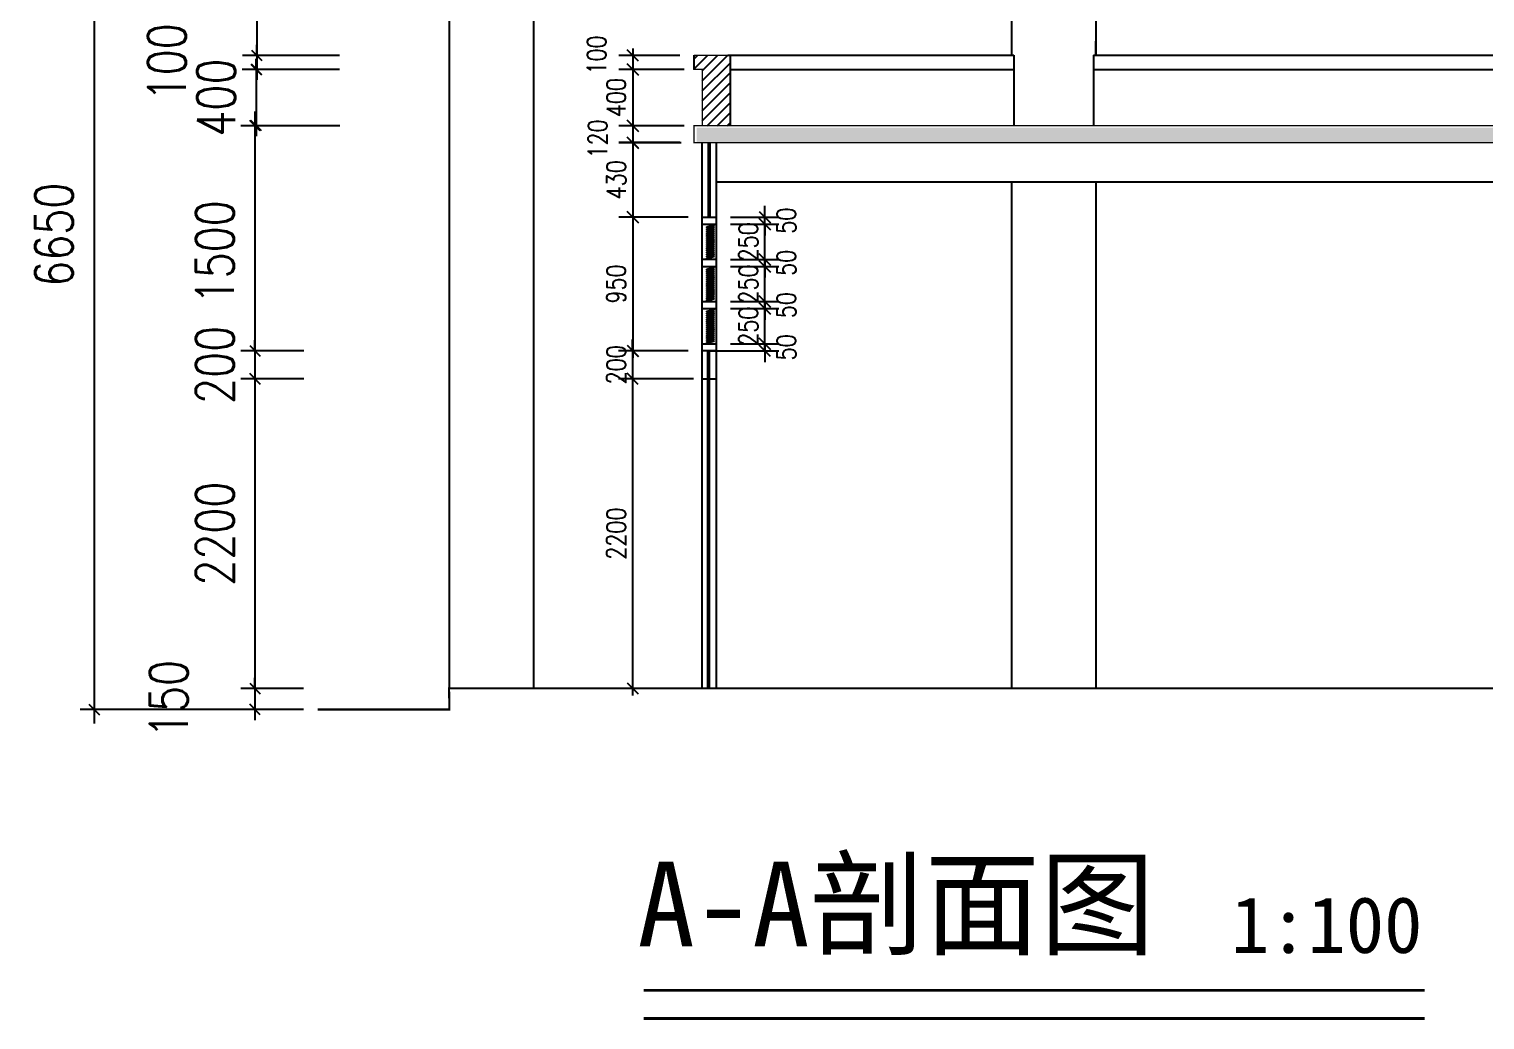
# Model space of a CAD drawing. Extents: x 249174 to 363784, y -3149 to 82603.
# Drawn here: x 315945 to 326295, y 24058 to 31100 of the extents above; entities that cross this region are included whole.
import ezdxf

# ---------------------------------------------------------------- set-up
doc = ezdxf.new("R2010")
doc.units = 0
doc.header["$LTSCALE"] = 1000
doc.header["$MEASUREMENT"] = 0
doc.linetypes.add('DOTE', pattern=[2.42, 2, -0.2, 0.02, -0.2])
doc.layers.get('0').update_dxf_attribs({"linetype": 'CONTINUOUS'})
doc.layers.get('DEFPOINTS').update_dxf_attribs({"color": 6, "linetype": 'CONTINUOUS'})
for name, color, linetype in [('111', 4, 'CONTINUOUS'), ('DIM', 3, 'CONTINUOUS'), ('DOTE', 4, 'DOTE'), ('LAYER7', 8, 'CONTINUOUS'), ('LAYER8', 84, 'CONTINUOUS')]:
    doc.layers.add(name, color=color, linetype=linetype)
doc.styles.add('DIM_FONT', font='SIMPLEX', dxfattribs={"width": 0.8})
doc.styles.add('HZTXT', font='SIMSUN.TTF')
doc.dimstyles.new('DIMN', dxfattribs={"dimtxt": 300, "dimasz": 1, "dimexe": 250, "dimexo": 300, "dimgap": 150, "dimtad": 1, "dimdec": 0, "dimzin": 0, "dimtxsty": 'DIM_FONT', "dimblk": '_DIMX', "dimblk1": '_DIMX', "dimblk2": '_DIMX', "dimcen": 100, "dimdle": 250, "dimclrd": 3, "dimclre": 3, "dimclrt": 7, "dimazin": 3, "dimtfac": 1, "dimtdec": 0, "dimtix": 1, "dimtmove": 0, "dimatfit": 3, "dimtolj": 1, "dimtzin": 0})
doc.dimstyles.new('NORMAL', dxfattribs={"dimtxt": 200, "dimasz": 1, "dimexe": 250, "dimexo": 300, "dimgap": 150, "dimtad": 1, "dimdec": 0, "dimzin": 0, "dimtxsty": 'DIM_FONT', "dimblk": '_DIMX', "dimblk1": '_DIMX', "dimblk2": '_DIMX', "dimsah": 1, "dimcen": 100, "dimdle": 250, "dimclrd": 3, "dimclre": 3, "dimclrt": 7, "dimazin": 3, "dimtfac": 1, "dimtdec": 0, "dimtix": 1, "dimtmove": 0, "dimatfit": 3, "dimtolj": 1, "dimtzin": 0})

# ---------------------------------------------------------------- blocks, each defined once
blk = doc.blocks.new('_OBLIQUE')
at = {"color": 0, "linetype": 'BYBLOCK'}
blk.add_line((-0.5, -0.5), (0.5, 0.5), dxfattribs=at)
blk = doc.blocks.new('*D90')
at = {"color": 3, "linetype": 'BYBLOCK'}
for p, q in [((285159, -85664), (285159, -85584)), ((284914, -85664), (285259, -85664)), ((285159, -85714), (285159, -85664)), ((285159, -85714), (285159, -85664)), ((284914, -85714), (285259, -85714)), ((285159, -85714), (285159, -85794))]:
    blk.add_line(p, q, dxfattribs=at)
at = {"layer": 'DEFPOINTS', "color": 0, "linetype": 'BYBLOCK'}
for p in [(284814, -85664), (285159, -85664), (284814, -85714)]:
    blk.add_point(p, dxfattribs=at)
at = {"color": 3, "linetype": 'BYBLOCK', "xscale": 80, "yscale": 80, "zscale": 80}
for p, rotation in [((285159, -85664), 270), ((285159, -85714), 90)]:
    blk.add_blockref('_OBLIQUE', p, dxfattribs=dict(at, rotation=rotation))
at = {"color": 7, "linetype": 'BYBLOCK', "insert": (285312, -85689), "char_height": 135, "attachment_point": 5, "rotation": 90, "style": 'DIM_FONT'}
blk.add_mtext('\\A1;50', dxfattribs=at)
blk = doc.blocks.new('_DIMX')
blk.add_line((-150, 0), (150, 0))
at = {"const_width": 50}
blk.add_lwpolyline([(-70, -70), (70, 70)], dxfattribs=at)
blk = doc.blocks.new('*D88')
at = {"color": 3, "linetype": 'BYBLOCK'}
for p, q in [((285159, -85664), (285159, -85584)), ((284914, -85664), (285259, -85664)), ((285159, -85714), (285159, -85664)), ((285159, -85714), (285159, -85664)), ((284914, -85714), (285259, -85714)), ((285159, -85714), (285159, -85794))]:
    blk.add_line(p, q, dxfattribs=at)
at = {"layer": 'DEFPOINTS', "color": 0, "linetype": 'BYBLOCK'}
for p in [(284814, -85664), (285159, -85664), (284814, -85714)]:
    blk.add_point(p, dxfattribs=at)
at = {"color": 3, "linetype": 'BYBLOCK', "xscale": 80, "yscale": 80, "zscale": 80}
for p, rotation in [((285159, -85664), 270), ((285159, -85714), 90)]:
    blk.add_blockref('_OBLIQUE', p, dxfattribs=dict(at, rotation=rotation))
at = {"color": 7, "linetype": 'BYBLOCK', "insert": (285312, -85689), "char_height": 135, "attachment_point": 5, "rotation": 90, "style": 'DIM_FONT'}
blk.add_mtext('\\A1;50', dxfattribs=at)
blk = doc.blocks.new('*D89')
at = {"color": 3, "linetype": 'BYBLOCK'}
for p, q in [((285159, -85714), (285159, -85634)), ((284914, -85714), (285259, -85714)), ((285159, -85964), (285159, -85714)), ((284914, -85964), (285259, -85964)), ((285159, -85964), (285159, -86044))]:
    blk.add_line(p, q, dxfattribs=at)
at = {"layer": 'DEFPOINTS', "color": 0, "linetype": 'BYBLOCK'}
for p in [(284814, -85714), (285159, -85714), (284814, -85964)]:
    blk.add_point(p, dxfattribs=at)
at = {"color": 3, "linetype": 'BYBLOCK', "xscale": 80, "yscale": 80, "zscale": 80}
for p, rotation in [((285159, -85714), 270), ((285159, -85964), 90)]:
    blk.add_blockref('_OBLIQUE', p, dxfattribs=dict(at, rotation=rotation))
at = {"color": 7, "linetype": 'BYBLOCK', "insert": (285042, -85839), "char_height": 135, "attachment_point": 5, "rotation": 90, "style": 'DIM_FONT'}
blk.add_mtext('\\A1;250', dxfattribs=at)
blk = doc.blocks.new('*D87')
at = {"color": 3, "linetype": 'BYBLOCK'}
for p, q in [((285159, -85414), (285159, -85334)), ((284914, -85414), (285259, -85414)), ((285159, -85664), (285159, -85414)), ((284914, -85664), (285259, -85664)), ((285159, -85664), (285159, -85744))]:
    blk.add_line(p, q, dxfattribs=at)
at = {"layer": 'DEFPOINTS', "color": 0, "linetype": 'BYBLOCK'}
for p in [(284814, -85414), (285159, -85414), (284814, -85664)]:
    blk.add_point(p, dxfattribs=at)
at = {"color": 3, "linetype": 'BYBLOCK', "xscale": 80, "yscale": 80, "zscale": 80}
for p, rotation in [((285159, -85414), 270), ((285159, -85664), 90)]:
    blk.add_blockref('_OBLIQUE', p, dxfattribs=dict(at, rotation=rotation))
at = {"color": 7, "linetype": 'BYBLOCK', "insert": (285042, -85539), "char_height": 135, "attachment_point": 5, "rotation": 90, "style": 'DIM_FONT'}
blk.add_mtext('\\A1;250', dxfattribs=at)
blk = doc.blocks.new('*D86')
at = {"color": 3, "linetype": 'BYBLOCK'}
for p, q in [((285159, -85364), (285159, -85284)), ((284914, -85364), (285259, -85364)), ((285159, -85414), (285159, -85364)), ((285159, -85414), (285159, -85364)), ((284914, -85414), (285259, -85414)), ((285159, -85414), (285159, -85494))]:
    blk.add_line(p, q, dxfattribs=at)
at = {"layer": 'DEFPOINTS', "color": 0, "linetype": 'BYBLOCK'}
for p in [(284814, -85364), (285159, -85364), (284814, -85414)]:
    blk.add_point(p, dxfattribs=at)
at = {"color": 3, "linetype": 'BYBLOCK', "xscale": 80, "yscale": 80, "zscale": 80}
for p, rotation in [((285159, -85364), 270), ((285159, -85414), 90)]:
    blk.add_blockref('_OBLIQUE', p, dxfattribs=dict(at, rotation=rotation))
at = {"color": 7, "linetype": 'BYBLOCK', "insert": (285312, -85389), "char_height": 135, "attachment_point": 5, "rotation": 90, "style": 'DIM_FONT'}
blk.add_mtext('\\A1;50', dxfattribs=at)
blk = doc.blocks.new('*D85')
at = {"color": 3, "linetype": 'BYBLOCK'}
for p, q in [((285159, -85114), (285159, -85034)), ((284914, -85114), (285259, -85114)), ((285159, -85364), (285159, -85114)), ((284914, -85364), (285259, -85364)), ((285159, -85364), (285159, -85444))]:
    blk.add_line(p, q, dxfattribs=at)
at = {"layer": 'DEFPOINTS', "color": 0, "linetype": 'BYBLOCK'}
for p in [(284814, -85114), (285159, -85114), (284814, -85364)]:
    blk.add_point(p, dxfattribs=at)
at = {"color": 3, "linetype": 'BYBLOCK', "xscale": 80, "yscale": 80, "zscale": 80}
for p, rotation in [((285159, -85114), 270), ((285159, -85364), 90)]:
    blk.add_blockref('_OBLIQUE', p, dxfattribs=dict(at, rotation=rotation))
at = {"color": 7, "linetype": 'BYBLOCK', "insert": (285042, -85239), "char_height": 135, "attachment_point": 5, "rotation": 90, "style": 'DIM_FONT'}
blk.add_mtext('\\A1;250', dxfattribs=at)
blk = doc.blocks.new('*D84')
at = {"color": 3, "linetype": 'BYBLOCK'}
for p, q in [((284914, -85064), (285259, -85064)), ((285159, -85064), (285159, -84984)), ((285159, -85114), (285159, -85064)), ((285159, -85114), (285159, -85064)), ((284914, -85114), (285259, -85114)), ((285159, -85114), (285159, -85194))]:
    blk.add_line(p, q, dxfattribs=at)
at = {"layer": 'DEFPOINTS', "color": 0, "linetype": 'BYBLOCK'}
for p in [(284814, -85064), (285159, -85064), (284814, -85114)]:
    blk.add_point(p, dxfattribs=at)
at = {"color": 3, "linetype": 'BYBLOCK', "xscale": 80, "yscale": 80, "zscale": 80}
for p, rotation in [((285159, -85064), 270), ((285159, -85114), 90)]:
    blk.add_blockref('_OBLIQUE', p, dxfattribs=dict(at, rotation=rotation))
at = {"color": 7, "linetype": 'BYBLOCK', "insert": (285312, -85089), "char_height": 135, "attachment_point": 5, "rotation": 90, "style": 'DIM_FONT'}
blk.add_mtext('\\A1;50', dxfattribs=at)
blk = doc.blocks.new('*D217')
at = {"color": 3, "linetype": 'BYBLOCK'}
for p, q in [((266948, -93423), (266948, -93348)), ((267538, -93423), (266848, -93423)), ((266948, -93423), (266948, -93523)), ((266948, -93423), (266948, -93523)), ((267538, -93523), (266848, -93523)), ((266948, -93523), (266948, -93598))]:
    blk.add_line(p, q, dxfattribs=at)
at = {"layer": 'DEFPOINTS', "color": 0, "linetype": 'BYBLOCK'}
for p in [(267638, -93423), (266948, -93523), (267638, -93523)]:
    blk.add_point(p, dxfattribs=at)
at = {"color": 3, "linetype": 'BYBLOCK', "xscale": 75, "yscale": 75, "zscale": 75}
for p, rotation in [((266948, -93423), 270), ((266948, -93523), 90)]:
    blk.add_blockref('_OBLIQUE', p, dxfattribs=dict(at, rotation=rotation))
at = {"color": 7, "linetype": 'BYBLOCK', "insert": (266310, -93473), "char_height": 270, "attachment_point": 5, "rotation": 90, "style": 'DIM_FONT'}
blk.add_mtext('\\A1;100', dxfattribs=at)
blk = doc.blocks.new('*D218')
at = {"color": 3, "linetype": 'BYBLOCK'}
for p, q in [((266945, -93523), (266945, -93448)), ((267538, -93523), (266845, -93523)), ((266945, -93523), (266945, -93923)), ((267538, -93923), (266845, -93923)), ((266945, -93923), (266945, -93998))]:
    blk.add_line(p, q, dxfattribs=at)
at = {"layer": 'DEFPOINTS', "color": 0, "linetype": 'BYBLOCK'}
for p in [(267638, -93523), (266945, -93923), (267638, -93923)]:
    blk.add_point(p, dxfattribs=at)
at = {"color": 3, "linetype": 'BYBLOCK', "xscale": 75, "yscale": 75, "zscale": 75}
for p, rotation in [((266945, -93523), 270), ((266945, -93923), 90)]:
    blk.add_blockref('_OBLIQUE', p, dxfattribs=dict(at, rotation=rotation))
at = {"color": 7, "linetype": 'BYBLOCK', "insert": (266660, -93723), "char_height": 270, "attachment_point": 5, "rotation": 90, "style": 'DIM_FONT'}
blk.add_mtext('\\A1;400', dxfattribs=at)
blk = doc.blocks.new('*D219')
at = {"color": 3, "linetype": 'BYBLOCK'}
for p, q in [((266936, -93823), (266936, -95823)), ((267539, -93923), (266836, -93923)), ((267284, -95723), (266836, -95723))]:
    blk.add_line(p, q, dxfattribs=at)
at = {"layer": 'DEFPOINTS', "color": 0, "linetype": 'BYBLOCK'}
for p in [(267639, -93923), (266936, -95723), (267384, -95723)]:
    blk.add_point(p, dxfattribs=at)
at = {"color": 3, "linetype": 'BYBLOCK', "xscale": 75, "yscale": 75, "zscale": 75}
for p, rotation in [((266936, -93923), 90), ((266936, -95723), 270)]:
    blk.add_blockref('_OBLIQUE', p, dxfattribs=dict(at, rotation=rotation))
at = {"color": 7, "linetype": 'BYBLOCK', "insert": (266651, -94823), "char_height": 270, "attachment_point": 5, "rotation": 90, "style": 'DIM_FONT'}
blk.add_mtext('\\A1;1500', dxfattribs=at)
blk = doc.blocks.new('*D220')
at = {"color": 3, "linetype": 'BYBLOCK'}
for p, q in [((266936, -95623), (266936, -98023)), ((267284, -95723), (266836, -95723)), ((267281, -97923), (266836, -97923))]:
    blk.add_line(p, q, dxfattribs=at)
at = {"layer": 'DEFPOINTS', "color": 0, "linetype": 'BYBLOCK'}
for p in [(267384, -95723), (266936, -97923), (267381, -97923)]:
    blk.add_point(p, dxfattribs=at)
at = {"color": 3, "linetype": 'BYBLOCK', "xscale": 75, "yscale": 75, "zscale": 75}
for p, rotation in [((266936, -95723), 90), ((266936, -97923), 270)]:
    blk.add_blockref('_OBLIQUE', p, dxfattribs=dict(at, rotation=rotation))
at = {"color": 7, "linetype": 'BYBLOCK', "insert": (266651, -96823), "char_height": 270, "attachment_point": 5, "rotation": 90, "style": 'DIM_FONT'}
blk.add_mtext('\\A1;2200', dxfattribs=at)
blk = doc.blocks.new('*D223')
at = {"color": 3, "linetype": 'BYBLOCK'}
for p, q in [((267284, -95523), (266836, -95523)), ((266936, -95523), (266936, -95448)), ((266936, -95523), (266936, -95723)), ((267284, -95723), (266836, -95723)), ((266936, -95723), (266936, -95798))]:
    blk.add_line(p, q, dxfattribs=at)
at = {"layer": 'DEFPOINTS', "color": 0, "linetype": 'BYBLOCK'}
for p in [(267384, -95523), (266936, -95723), (267384, -95723)]:
    blk.add_point(p, dxfattribs=at)
at = {"color": 3, "linetype": 'BYBLOCK', "xscale": 75, "yscale": 75, "zscale": 75}
for p, rotation in [((266936, -95523), 270), ((266936, -95723), 90)]:
    blk.add_blockref('_OBLIQUE', p, dxfattribs=dict(at, rotation=rotation))
at = {"color": 7, "linetype": 'BYBLOCK', "insert": (266651, -95623), "char_height": 270, "attachment_point": 5, "rotation": 90, "style": 'DIM_FONT'}
blk.add_mtext('\\A1;200', dxfattribs=at)
blk = doc.blocks.new('*D216')
at = {"color": 3, "linetype": 'BYBLOCK'}
for p, q in [((266948, -92123), (266948, -93523)), ((267538, -92223), (266848, -92223)), ((267538, -93423), (266848, -93423))]:
    blk.add_line(p, q, dxfattribs=at)
at = {"layer": 'DEFPOINTS', "color": 0, "linetype": 'BYBLOCK'}
for p in [(267638, -92223), (266948, -93423), (267638, -93423)]:
    blk.add_point(p, dxfattribs=at)
at = {"color": 3, "linetype": 'BYBLOCK', "xscale": 75, "yscale": 75, "zscale": 75}
for p, rotation in [((266948, -92223), 90), ((266948, -93423), 270)]:
    blk.add_blockref('_OBLIQUE', p, dxfattribs=dict(at, rotation=rotation))
at = {"color": 7, "linetype": 'BYBLOCK', "insert": (266663, -92823), "char_height": 270, "attachment_point": 5, "rotation": 90, "style": 'DIM_FONT'}
blk.add_mtext('\\A1;1200', dxfattribs=at)
blk = doc.blocks.new('*D222')
at = {"color": 3, "linetype": 'BYBLOCK'}
for p, q in [((265792, -91223), (265792, -98173)), ((267078, -91323), (265692, -91323)), ((267181, -98073), (265692, -98073))]:
    blk.add_line(p, q, dxfattribs=at)
at = {"layer": 'DEFPOINTS', "color": 0, "linetype": 'BYBLOCK'}
for p in [(267178, -91323), (265792, -98073), (267281, -98073)]:
    blk.add_point(p, dxfattribs=at)
at = {"color": 3, "linetype": 'BYBLOCK', "xscale": 75, "yscale": 75, "zscale": 75}
for p, rotation in [((265792, -91323), 90), ((265792, -98073), 270)]:
    blk.add_blockref('_OBLIQUE', p, dxfattribs=dict(at, rotation=rotation))
at = {"color": 7, "linetype": 'BYBLOCK', "insert": (265507, -94698), "char_height": 270, "attachment_point": 5, "rotation": 90, "style": 'DIM_FONT'}
blk.add_mtext('\\A1;6650', dxfattribs=at)
blk = doc.blocks.new('*D221')
at = {"color": 3, "linetype": 'BYBLOCK'}
for p, q in [((266936, -97923), (266936, -97848)), ((267281, -97923), (266836, -97923)), ((266936, -97923), (266936, -98073)), ((266936, -97923), (266936, -98073)), ((267281, -98073), (266836, -98073)), ((266936, -98073), (266936, -98148))]:
    blk.add_line(p, q, dxfattribs=at)
at = {"layer": 'DEFPOINTS', "color": 0, "linetype": 'BYBLOCK'}
for p in [(267381, -97923), (266936, -98073), (267381, -98073)]:
    blk.add_point(p, dxfattribs=at)
at = {"color": 3, "linetype": 'BYBLOCK', "xscale": 75, "yscale": 75, "zscale": 75}
for p, rotation in [((266936, -97923), 270), ((266936, -98073), 90)]:
    blk.add_blockref('_OBLIQUE', p, dxfattribs=dict(at, rotation=rotation))
at = {"color": 7, "linetype": 'BYBLOCK', "insert": (266323, -97998), "char_height": 270, "attachment_point": 5, "rotation": 90, "style": 'DIM_FONT'}
blk.add_mtext('\\A1;150', dxfattribs=at)
blk = doc.blocks.new('*D131')
at = {"color": 3, "linetype": 'BYBLOCK'}
for p, q in [((222094, -70425), (222094, -70345)), ((222489, -70425), (221994, -70425)), ((222094, -70425), (222094, -70625)), ((222527, -70625), (221994, -70625)), ((222094, -70625), (222094, -70705))]:
    blk.add_line(p, q, dxfattribs=at)
at = {"layer": 'DEFPOINTS', "color": 0, "linetype": 'BYBLOCK'}
for p in [(222589, -70425), (222094, -70625), (222627, -70625)]:
    blk.add_point(p, dxfattribs=at)
at = {"color": 3, "linetype": 'BYBLOCK', "xscale": 80, "yscale": 80, "zscale": 80}
for p, rotation in [((222094, -70425), 270), ((222094, -70625), 90)]:
    blk.add_blockref('_OBLIQUE', p, dxfattribs=dict(at, rotation=rotation))
at = {"color": 7, "linetype": 'BYBLOCK', "insert": (221977, -70525), "char_height": 135, "attachment_point": 5, "rotation": 90, "style": 'DIM_FONT'}
blk.add_mtext('\\A1;200', dxfattribs=at)
blk = doc.blocks.new('*D91')
at = {"color": 3, "linetype": 'BYBLOCK'}
for p, q in [((222094, -70575), (222094, -72875)), ((222489, -72825), (221994, -72825))]:
    blk.add_line(p, q, dxfattribs=at)
at = {"layer": 'DEFPOINTS', "color": 0, "linetype": 'BYBLOCK'}
for p in [(222094, -70625), (222094, -72825), (222589, -72825)]:
    blk.add_point(p, dxfattribs=at)
at = {"color": 3, "linetype": 'BYBLOCK', "xscale": 80, "yscale": 80, "zscale": 80}
for p, rotation in [((222094, -70625), 90), ((222094, -72825), 270)]:
    blk.add_blockref('_OBLIQUE', p, dxfattribs=dict(at, rotation=rotation))
at = {"color": 7, "linetype": 'BYBLOCK', "insert": (221977, -71725), "char_height": 135, "attachment_point": 5, "rotation": 90, "style": 'DIM_FONT'}
blk.add_mtext('\\A1;2200', dxfattribs=at)
blk = doc.blocks.new('*D83')
at = {"color": 3, "linetype": 'BYBLOCK'}
for p, q in [((284614, -85064), (284120, -85064)), ((284220, -85014), (284220, -86064)), ((284614, -86014), (284120, -86014))]:
    blk.add_line(p, q, dxfattribs=at)
at = {"layer": 'DEFPOINTS', "color": 0, "linetype": 'BYBLOCK'}
for p in [(284714, -85064), (284220, -86014), (284714, -86014)]:
    blk.add_point(p, dxfattribs=at)
at = {"color": 3, "linetype": 'BYBLOCK', "xscale": 80, "yscale": 80, "zscale": 80}
for p, rotation in [((284220, -85064), 90), ((284220, -86014), 270)]:
    blk.add_blockref('_OBLIQUE', p, dxfattribs=dict(at, rotation=rotation))
at = {"color": 7, "linetype": 'BYBLOCK', "insert": (284102, -85539), "char_height": 135, "attachment_point": 5, "rotation": 90, "style": 'DIM_FONT'}
blk.add_mtext('\\A1;950', dxfattribs=at)
blk = doc.blocks.new('*D82')
at = {"color": 3, "linetype": 'BYBLOCK'}
for p, q in [((290692, -66542), (290692, -67171)), ((291027, -66592), (290592, -66592)), ((291086, -67121), (290592, -67121))]:
    blk.add_line(p, q, dxfattribs=at)
at = {"layer": 'DEFPOINTS', "color": 0, "linetype": 'BYBLOCK'}
for p in [(291127, -66592), (290692, -67121), (291186, -67121)]:
    blk.add_point(p, dxfattribs=at)
at = {"color": 3, "linetype": 'BYBLOCK', "xscale": 80, "yscale": 80, "zscale": 80}
for p, rotation in [((290692, -66592), 90), ((290692, -67121), 270)]:
    blk.add_blockref('_OBLIQUE', p, dxfattribs=dict(at, rotation=rotation))
at = {"color": 7, "linetype": 'BYBLOCK', "insert": (290574, -66856), "char_height": 135, "attachment_point": 5, "rotation": 90, "style": 'DIM_FONT'}
blk.add_mtext('\\A1;430', dxfattribs=at)
blk = doc.blocks.new('*D80')
at = {"color": 3, "linetype": 'BYBLOCK'}
for p, q in [((284555, -84415), (284120, -84415)), ((284220, -84365), (284220, -84536)), ((284565, -84536), (284120, -84536))]:
    blk.add_line(p, q, dxfattribs=at)
at = {"layer": 'DEFPOINTS', "color": 0, "linetype": 'BYBLOCK'}
for p in [(284655, -84415), (284220, -84536), (284665, -84536)]:
    blk.add_point(p, dxfattribs=at)
at = {"color": 3, "linetype": 'BYBLOCK', "xscale": 80, "yscale": 80, "zscale": 80}
for p, rotation in [((284220, -84415), 90), ((284220, -84536), 270)]:
    blk.add_blockref('_OBLIQUE', p, dxfattribs=dict(at, rotation=rotation))
at = {"color": 7, "linetype": 'BYBLOCK', "insert": (283970, -84508), "char_height": 135, "attachment_point": 5, "rotation": 90, "style": 'DIM_FONT'}
blk.add_mtext('\\A1;120', dxfattribs=at)
blk = doc.blocks.new('*D79')
at = {"color": 3, "linetype": 'BYBLOCK'}
for p, q in [((284585, -84014), (284120, -84014)), ((284220, -83964), (284220, -84464)), ((284585, -84414), (284120, -84414))]:
    blk.add_line(p, q, dxfattribs=at)
at = {"layer": 'DEFPOINTS', "color": 0, "linetype": 'BYBLOCK'}
for p in [(284685, -84014), (284220, -84414), (284685, -84414)]:
    blk.add_point(p, dxfattribs=at)
at = {"color": 3, "linetype": 'BYBLOCK', "xscale": 80, "yscale": 80, "zscale": 80}
for p, rotation in [((284220, -84014), 90), ((284220, -84414), 270)]:
    blk.add_blockref('_OBLIQUE', p, dxfattribs=dict(at, rotation=rotation))
at = {"color": 7, "linetype": 'BYBLOCK', "insert": (284102, -84214), "char_height": 135, "attachment_point": 5, "rotation": 90, "style": 'DIM_FONT'}
blk.add_mtext('\\A1;400', dxfattribs=at)
blk = doc.blocks.new('*D78')
at = {"color": 3, "linetype": 'BYBLOCK'}
for p, q in [((284555, -83914), (284120, -83914)), ((284220, -83864), (284220, -84014)), ((284555, -84014), (284120, -84014))]:
    blk.add_line(p, q, dxfattribs=at)
at = {"layer": 'DEFPOINTS', "color": 0, "linetype": 'BYBLOCK'}
for p in [(284655, -83914), (284220, -84014), (284655, -84014)]:
    blk.add_point(p, dxfattribs=at)
at = {"color": 3, "linetype": 'BYBLOCK', "xscale": 80, "yscale": 80, "zscale": 80}
for p, rotation in [((284220, -83914), 90), ((284220, -84014), 270)]:
    blk.add_blockref('_OBLIQUE', p, dxfattribs=dict(at, rotation=rotation))
at = {"color": 7, "linetype": 'BYBLOCK', "insert": (283963, -83911), "char_height": 135, "attachment_point": 5, "rotation": 90, "style": 'DIM_FONT'}
blk.add_mtext('\\A1;100', dxfattribs=at)

msp = doc.modelspace()

# ---------------------------------------------------------------- hatches: boundary and pattern name
at = {"layer": 'LAYER7', "linetype": 'BYBLOCK'}
h = msp.add_hatch(dxfattribs=at)
h.set_pattern_fill('ANSI31', color=256, scale=400, style=0)
h.set_pattern_definition([(45, (89996.225, 25211.465), (-35.355339, 35.355339), [])])
h.paths.add_polyline_path([(320930.3, 30913.8), (320730.3, 30913.8), (320671.6, 30913.8), (320671.6, 30813.8), (320730.3, 30813.8), (320730.3, 30413.3), (320930.3, 30413.8)])
h = msp.add_hatch(dxfattribs=at)
h.set_pattern_fill('AN31C', color=256, scale=300, style=0)
h.set_pattern_definition([(45, (36016.38, 114827.36), (-42.426407, 42.426407), []), (50, (36016.38, 114827.36), (215.17805, -18.82564), [22.5, -247.5]), (355, (36016.38, 114827.36), (-41.6254, 225.65764), [18, -198]), (100.4514, (36034.31, 114825.8), (173.55281, 206.83186), [19.12206, -210.34263]), (46.1842, (36016.38, 114887.36), (320.17231, -49.6557), [33.75, -371.25]), (96.6356, (36043.06, 114883.22), (280.3988, 292.23536), [28.6831, -315.5139]), (351.1842, (36016.38, 114887.36), (280.3986, 292.23558), [27, -297]), (21, (36046.38, 114872.36), (179.07212, -120.78567), [22.5, -247.5]), (326, (36046.38, 114872.36), (72.9946, 217.54501), [18, -198]), (71.4514, (36061.3, 114862.3), (252.06679, 96.75915), [19.12206, -210.34263]), (37.5, (36016.38, 114827.36), (3.647957, 99.868156), [0, -195.6, 0, -201, 0, -198.75]), (7.5, (36016.38, 114827.36), (78.92086, 118.323514), [0, -114.6, 0, -191.1, 0, -75.75]), (327.5, (35949.48, 114827.36), (160.14673, -6.766462), [0, -75, 0, -234, 0, -310.5]), (317.5, (35919.48, 114827.36), (174.95585, 30.031495), [0, -97.5, 0, -155.4, 0, -220.5])])
h.paths.add_polyline_path([(323039.9, 30398.7), (320690.9, 30398.7), (320690.9, 30298.7), (323039.9, 30298.7), (329990.9, 30298.7), (329990.9, 30398.7)])

# ---------------------------------------------------------------- linework, layer by layer
at = {"layer": '111', "linetype": 'BYBLOCK'}
for p, q in [((323529.4, 30913.8), (323529.4, 31014.6)), ((320930.3, 30413.8), (320930.3, 30913.8)), ((322946.6, 30913.8), (322946.6, 30413.8)), ((323512.2, 30913.8), (323512.2, 30413.8)), ((320730.3, 26413.8), (320730.3, 30293.8)), ((320774.3, 29763.8), (320774.4, 30293.8)), ((320786.3, 29763.8), (320786.4, 30293.8)), ((320830.3, 30293.8), (320830.3, 26413.8)), ((320730.3, 29763.8), (320830.3, 29763.8)), ((320730.3, 29713.8), (320830.3, 29713.8)), ((320730.3, 29463.8), (320830.3, 29463.8)), ((320730.3, 29413.8), (320830.3, 29413.8)), ((320730.3, 29163.8), (320830.3, 29163.8)), ((320730.3, 29113.8), (320830.3, 29113.8)), ((320730.3, 28863.8), (320830.3, 28863.8)), ((320830.3, 28813.8), (320730.3, 28813.8)), ((320768.3, 28813.8), (320768.3, 26413.8)), ((320780.3, 28813.8), (320780.3, 26413.8)), ((320730.3, 28613.8), (320830.3, 28613.8))]:
    msp.add_line(p, q, dxfattribs=at)
for points, const_width in [([(320671.6, 30913.8), (320671.6, 30813.8), (320730.3, 30813.8), (320730.3, 30413.3), (320671.6, 30413.3), (320671.6, 30293.6), (320730.3, 30293.8)], 10), ([(320671.6, 30913.8), (320730.3, 30913.8)], 10), ([(320730.3, 30913.8), (320930.3, 30913.8), (320930.3, 30413.8), (329780.3, 30413.8), (329780.3, 30913.8), (330030.3, 30913.8), (330030.3, 30813.8), (329980.3, 30813.8), (329980.3, 30413.8), (330030.3, 30413.8), (330030.3, 30293.4), (329930.3, 30293.8), (329930.3, 29413.8)], 10), ([(320730.3, 30413.3), (320730.3, 30413.3), (320730.3, 30413.3), (320730.3, 30813.8)], 10), ([(320730.3, 30413.3), (320930.3, 30413.8)], 10), ([(329930.3, 30293.8), (320730.3, 30293.8)], 10), ([(332768.9, 26263.8), (329980.3, 26263.8), (329980.3, 26413.8), (318930.3, 26413.8), (318930.3, 26413.8), (318932.7, 26263.8), (318932.7, 26263.8), (318932.7, 26263.8), (318932.7, 26263.8), (317996, 26263.8)], 15)]:
    msp.add_lwpolyline(points, dxfattribs=dict(at, const_width=const_width))
at = {"layer": '111', "linetype": 'BYBLOCK', "const_width": 2}
for points in [[(320730.3, 29763.8), (320830.3, 29763.8), (320830.3, 29713.8), (320730.3, 29713.8)], [(320730.3, 29463.8), (320830.3, 29463.8), (320830.3, 29413.8), (320730.3, 29413.8)], [(320730.3, 29163.8), (320830.3, 29163.8), (320830.3, 29113.8), (320730.3, 29113.8)], [(320730.3, 28863.8), (320830.3, 28863.8), (320830.3, 28813.8), (320730.3, 28813.8)]]:
    msp.add_lwpolyline(points, close=True, dxfattribs=at)
at = {"layer": '111', "linetype": 'BYBLOCK'}
for points in [[(320762.8, 29694.9), (320810.7, 29707.8), (320812.1, 29702.6), (320764.1, 29689.8)], [(320762.8, 29681), (320810.7, 29693.9), (320812.1, 29688.8), (320764.1, 29675.9)], [(320762.8, 29667.1), (320810.7, 29680), (320812.1, 29674.9), (320764.1, 29662)], [(320762.8, 29653.2), (320810.7, 29666.1), (320812.1, 29661), (320764.1, 29648.1)], [(320762.8, 29639.3), (320810.7, 29652.2), (320812.1, 29647.1), (320764.1, 29634.2)], [(320762.8, 29625.4), (320810.7, 29638.3), (320812.1, 29633.2), (320764.1, 29620.3)], [(320762.8, 29611.5), (320810.7, 29624.4), (320812.1, 29619.3), (320764.1, 29606.4)], [(320762.8, 29597.6), (320810.7, 29610.5), (320812.1, 29605.4), (320764.1, 29592.5)], [(320762.8, 29583.7), (320810.7, 29596.6), (320812.1, 29591.5), (320764.1, 29578.6)], [(320762.8, 29569.8), (320810.7, 29582.7), (320812.1, 29577.6), (320764.1, 29564.7)], [(320762.8, 29555.9), (320810.7, 29568.8), (320812.1, 29563.7), (320764.1, 29550.8)], [(320762.8, 29542), (320810.7, 29554.9), (320812.1, 29549.8), (320764.1, 29536.9)], [(320762.8, 29528.1), (320810.7, 29541), (320812.1, 29535.9), (320764.1, 29523)], [(320762.8, 29514.3), (320810.7, 29527.1), (320812.1, 29522), (320764.1, 29509.1)], [(320762.8, 29500.4), (320810.7, 29513.3), (320812.1, 29508.1), (320764.1, 29495.2)], [(320762.8, 29486.5), (320810.7, 29499.4), (320812.1, 29494.2), (320764.1, 29481.4)], [(320762.8, 29472.6), (320810.7, 29485.5), (320812.1, 29480.4), (320764.1, 29467.5)], [(320762.8, 29394.9), (320810.7, 29407.8), (320812.1, 29402.6), (320764.1, 29389.8)], [(320762.8, 29381), (320810.7, 29393.9), (320812.1, 29388.8), (320764.1, 29375.9)], [(320762.8, 29367.1), (320810.7, 29380), (320812.1, 29374.9), (320764.1, 29362)], [(320762.8, 29353.2), (320810.7, 29366.1), (320812.1, 29361), (320764.1, 29348.1)], [(320762.8, 29339.3), (320810.7, 29352.2), (320812.1, 29347.1), (320764.1, 29334.2)], [(320762.8, 29325.4), (320810.7, 29338.3), (320812.1, 29333.2), (320764.1, 29320.3)], [(320762.8, 29311.5), (320810.7, 29324.4), (320812.1, 29319.3), (320764.1, 29306.4)], [(320762.8, 29297.6), (320810.7, 29310.5), (320812.1, 29305.4), (320764.1, 29292.5)], [(320762.8, 29283.7), (320810.7, 29296.6), (320812.1, 29291.5), (320764.1, 29278.6)], [(320762.8, 29269.8), (320810.7, 29282.7), (320812.1, 29277.6), (320764.1, 29264.7)], [(320762.8, 29255.9), (320810.7, 29268.8), (320812.1, 29263.7), (320764.1, 29250.8)], [(320762.8, 29242), (320810.7, 29254.9), (320812.1, 29249.8), (320764.1, 29236.9)], [(320762.8, 29228.1), (320810.7, 29241), (320812.1, 29235.9), (320764.1, 29223)], [(320762.8, 29214.3), (320810.7, 29227.1), (320812.1, 29222), (320764.1, 29209.1)], [(320762.8, 29200.4), (320810.7, 29213.3), (320812.1, 29208.1), (320764.1, 29195.2)], [(320762.8, 29186.5), (320810.7, 29199.4), (320812.1, 29194.2), (320764.1, 29181.4)], [(320762.8, 29172.6), (320810.7, 29185.5), (320812.1, 29180.4), (320764.1, 29167.5)], [(320762.8, 29094.9), (320810.7, 29107.8), (320812.1, 29102.6), (320764.1, 29089.8)], [(320762.8, 29081), (320810.7, 29093.9), (320812.1, 29088.8), (320764.1, 29075.9)], [(320762.8, 29067.1), (320810.7, 29080), (320812.1, 29074.9), (320764.1, 29062)], [(320762.8, 29053.2), (320810.7, 29066.1), (320812.1, 29061), (320764.1, 29048.1)], [(320762.8, 29039.3), (320810.7, 29052.2), (320812.1, 29047.1), (320764.1, 29034.2)], [(320762.8, 29025.4), (320810.7, 29038.3), (320812.1, 29033.2), (320764.1, 29020.3)], [(320762.8, 29011.5), (320810.7, 29024.4), (320812.1, 29019.3), (320764.1, 29006.4)], [(320762.8, 28997.6), (320810.7, 29010.5), (320812.1, 29005.4), (320764.1, 28992.5)], [(320762.8, 28983.7), (320810.7, 28996.6), (320812.1, 28991.5), (320764.1, 28978.6)], [(320762.8, 28969.8), (320810.7, 28982.7), (320812.1, 28977.6), (320764.1, 28964.7)], [(320762.8, 28955.9), (320810.7, 28968.8), (320812.1, 28963.7), (320764.1, 28950.8)], [(320762.8, 28942), (320810.7, 28954.9), (320812.1, 28949.8), (320764.1, 28936.9)], [(320762.8, 28928.1), (320810.7, 28941), (320812.1, 28935.9), (320764.1, 28923)], [(320762.8, 28914.3), (320810.7, 28927.1), (320812.1, 28922), (320764.1, 28909.1)], [(320762.8, 28900.4), (320810.7, 28913.3), (320812.1, 28908.1), (320764.1, 28895.2)], [(320762.8, 28886.5), (320810.7, 28899.4), (320812.1, 28894.2), (320764.1, 28881.4)], [(320762.8, 28872.6), (320810.7, 28885.5), (320812.1, 28880.4), (320764.1, 28867.5)]]:
    msp.add_lwpolyline(points, close=True, dxfattribs=at)
at = {"layer": 'DIM', "linetype": 'BYBLOCK'}
msp.add_line((320780.3, 28813.8), (321102.9, 28813.8), dxfattribs=at)
at = {"layer": 'DIM', "linetype": 'BYBLOCK', "const_width": 20}
for points in [[(320314.9, 24267.6), (325865.5, 24267.6)], [(320314.9, 24067.6), (325865.5, 24067.6)]]:
    msp.add_lwpolyline(points, dxfattribs=at)
at = {"layer": 'DOTE', "linetype": 'BYBLOCK'}
for p, q in [((318930.3, 32113.8), (318930.3, 26413.8)), ((319530.3, 32113.8), (319530.3, 26413.8)), ((322929.4, 32113.8), (322929.4, 30913.8)), ((323529.4, 32113.8), (323529.4, 30913.8)), ((320671.6, 30913.8), (320671.6, 30813.8)), ((320830.3, 30013.8), (329730.3, 30013.8)), ((322929.4, 30013.8), (322929.4, 26413.8)), ((323529.4, 30013.8), (323529.4, 26413.8))]:
    msp.add_line(p, q, dxfattribs=at)
at = {"layer": 'DOTE', "linetype": 'BYBLOCK', "const_width": 10}
msp.add_lwpolyline([(323079.4, 30413.8), (330030.3, 30413.8)], dxfattribs=at)
at = {"layer": 'LAYER8', "linetype": 'BYBLOCK'}
for p, q in [((320912, 30913.8), (322946.6, 30913.8)), ((323512.2, 30913.8), (330030.3, 30913.8)), ((320930.3, 30813.8), (322946.6, 30813.8)), ((323512.2, 30813.8), (329780.3, 30813.8))]:
    msp.add_line(p, q, dxfattribs=at)

# ---------------------------------------------------------------- texts
at = {"layer": 'DIM', "linetype": 'BYBLOCK', "style": 'HZTXT'}
for s, height, p in [('A-A剖面图', 600, (320269.3, 24581.3)), ('1:100', 400, (324489.7, 24533.4))]:
    msp.add_text(s, height=height, dxfattribs=at).set_placement(p)

# ---------------------------------------------------------------- dimensions: what is measured, and where the dimension line sits
at = {"layer": 'DIM', "linetype": 'BYBLOCK'}
for base, p1, p2, text, dimstyle, override, picture, middle, set_off in [((316406.8, 26263.8), (317792.4, 33013.8), (317896, 26263.8), '6650', 'DIMN', {"dimtxt": 270, "dimasz": 75, "dimexe": 100, "dimexo": 100, "dimblk1": 'OBLIQUE', "dimblk2": 'OBLIQUE', "dimsah": 1, "dimdle": 100}, '*D222', (316121.8, 29638.8), (50614.5, 124336.6)), ((320235.9, 30413.3), (320701, 30813.8), (320701, 30413.3), '400', 'NORMAL', {"dimtxt": 135, "dimasz": 80, "dimexe": 100, "dimexo": 100, "dimgap": 50, "dimblk1": 'OBLIQUE', "dimblk2": 'OBLIQUE', "dimdle": 50}, '*D79', (320118.4, 30613.5), (36016.4, 114827.4)), ((317550.1, 28613.8), (318253.4, 30413.8), (317998.2, 28613.8), '1500', 'DIMN', {"dimtxt": 270, "dimasz": 75, "dimexe": 100, "dimexo": 100, "dimblk1": 'OBLIQUE', "dimblk2": 'OBLIQUE', "dimsah": 1, "dimdle": 100}, '*D219', (317265.1, 29513.8), (50614.5, 124336.6)), ((320236, 29763.8), (320671.6, 30293.6), (320730.3, 29763.8), '430', 'NORMAL', {"dimtxt": 135, "dimasz": 80, "dimexe": 100, "dimexo": 100, "dimgap": 50, "dimblk1": 'OBLIQUE', "dimblk2": 'OBLIQUE', "dimdle": 50}, '*D82', (320118.5, 30028.7), (29544.5, 96885.2))]:
    dim = msp.add_linear_dim(base=base, p1=p1, p2=p2, angle=90, text=text, dimstyle=dimstyle, override=override, dxfattribs=at)
    dim.commit()
    dim.dimension.update_dxf_attribs({"geometry": picture, "text_midpoint": middle, "insert": set_off})
for base, p1, p2, dimstyle, override, picture, middle, set_off in [((317562.9, 30913.8), (318252.3, 32113.8), (318252.3, 30913.8), 'DIMN', {"dimtxt": 270, "dimasz": 75, "dimexe": 100, "dimexo": 100, "dimblk1": 'OBLIQUE', "dimblk2": 'OBLIQUE', "dimsah": 1, "dimdle": 100}, '*D216', (317277.9, 31513.8), (50614.5, 124336.6)), ((317559.9, 30413.8), (318252.3, 30813.8), (318252.3, 30413.8), 'DIMN', {"dimtxt": 270, "dimasz": 75, "dimexe": 100, "dimexo": 100, "dimblk1": 'OBLIQUE', "dimblk2": 'OBLIQUE', "dimsah": 1, "dimdle": 100}, '*D218', (317274.9, 30613.8), (50614.5, 124336.6)), ((320236, 28813.8), (320730.3, 29763.8), (320730.3, 28813.8), 'NORMAL', {"dimtxt": 135, "dimasz": 80, "dimexe": 100, "dimexo": 100, "dimgap": 50, "dimblk1": 'OBLIQUE', "dimblk2": 'OBLIQUE', "dimdle": 50}, '*D83', (320118.5, 29288.8), (36016.4, 114827.4)), ((321175.5, 29713.8), (320830.3, 29463.8), (320830.3, 29713.8), 'NORMAL', {"dimtxt": 135, "dimasz": 80, "dimexe": 100, "dimexo": 100, "dimgap": 50, "dimblk1": 'OBLIQUE', "dimblk2": 'OBLIQUE', "dimdle": 50}, '*D85', (321058, 29588.8), (36016.4, 114827.4)), ((321175.5, 29413.8), (320830.3, 29163.8), (320830.3, 29413.8), 'NORMAL', {"dimtxt": 135, "dimasz": 80, "dimexe": 100, "dimexo": 100, "dimgap": 50, "dimblk1": 'OBLIQUE', "dimblk2": 'OBLIQUE', "dimdle": 50}, '*D87', (321058, 29288.8), (36016.4, 114827.4)), ((321175.5, 29113.8), (320830.3, 28863.8), (320830.3, 29113.8), 'NORMAL', {"dimtxt": 135, "dimasz": 80, "dimexe": 100, "dimexo": 100, "dimgap": 50, "dimblk1": 'OBLIQUE', "dimblk2": 'OBLIQUE', "dimdle": 50}, '*D89', (321058, 28988.8), (36016.4, 114827.4)), ((317550.9, 28613.8), (317998.2, 28813.8), (317998.2, 28613.8), 'NORMAL', {"dimtxt": 270, "dimasz": 75, "dimexe": 100, "dimexo": 100, "dimblk1": 'OBLIQUE', "dimblk2": 'OBLIQUE', "dimdle": 100}, '*D223', (317265.9, 28713.8), (50614.5, 124336.6)), ((320236, 28613.8), (320730.3, 28813.8), (320768.3, 28613.8), 'NORMAL', {"dimtxt": 135, "dimasz": 80, "dimexe": 100, "dimexo": 100, "dimgap": 50, "dimblk1": 'OBLIQUE', "dimblk2": 'OBLIQUE', "dimdle": 50}, '*D131', (320118.5, 28713.8), (98141.6, 99239)), ((317550.9, 26413.8), (317998.2, 28613.8), (317996, 26413.8), 'DIMN', {"dimtxt": 270, "dimasz": 75, "dimexe": 100, "dimexo": 100, "dimblk1": 'OBLIQUE', "dimblk2": 'OBLIQUE', "dimsah": 1, "dimdle": 100}, '*D220', (317265.9, 27513.8), (50614.5, 124336.6)), ((320236, 26413.8), (320236, 28613.8), (320730.3, 26413.8), 'NORMAL', {"dimtxt": 135, "dimasz": 80, "dimexe": 100, "dimexo": 100, "dimgap": 50, "dimblk1": 'OBLIQUE', "dimblk2": 'OBLIQUE', "dimdle": 50}, '*D91', (320118.5, 27513.8), (98141.6, 99239))]:
    dim = msp.add_linear_dim(base=base, p1=p1, p2=p2, angle=90, dimstyle=dimstyle, override=override, dxfattribs=at)
    dim.commit()
    dim.dimension.update_dxf_attribs({"geometry": picture, "text_midpoint": middle, "insert": set_off})
for base, p1, p2, dimstyle, override, picture, middle, set_off in [((317562.9, 30813.8), (318252.3, 30913.8), (318252.3, 30813.8), 'DIMN', {"dimtxt": 270, "dimasz": 75, "dimexe": 100, "dimexo": 100, "dimblk1": 'OBLIQUE', "dimblk2": 'OBLIQUE', "dimsah": 1, "dimdle": 100}, '*D217', (316924.8, 30863.8), (50614.5, 124336.6)), ((320235.9, 30813.8), (320671.6, 30913.8), (320671.6, 30813.8), 'NORMAL', {"dimtxt": 135, "dimasz": 80, "dimexe": 100, "dimexo": 100, "dimgap": 50, "dimblk1": 'OBLIQUE', "dimblk2": 'OBLIQUE', "dimdle": 50}, '*D78', (319979.2, 30916.3), (36016.4, 114827.4)), ((321175.5, 29763.8), (320830.3, 29713.8), (320830.3, 29763.8), 'NORMAL', {"dimtxt": 135, "dimasz": 80, "dimexe": 100, "dimexo": 100, "dimgap": 50, "dimblk1": 'OBLIQUE', "dimblk2": 'OBLIQUE', "dimdle": 50}, '*D84', (321328.1, 29738.8), (36016.4, 114827.4)), ((321175.5, 29463.8), (320830.3, 29413.8), (320830.3, 29463.8), 'NORMAL', {"dimtxt": 135, "dimasz": 80, "dimexe": 100, "dimexo": 100, "dimgap": 50, "dimblk1": 'OBLIQUE', "dimblk2": 'OBLIQUE', "dimdle": 50}, '*D86', (321328.1, 29438.8), (36016.4, 114827.4)), ((321175.5, 29163.8), (320830.3, 29113.8), (320830.3, 29163.8), 'NORMAL', {"dimtxt": 135, "dimasz": 80, "dimexe": 100, "dimexo": 100, "dimgap": 50, "dimblk1": 'OBLIQUE', "dimblk2": 'OBLIQUE', "dimdle": 50}, '*D88', (321328.1, 29138.8), (36016.4, 114827.4)), ((321175.5, 28863.8), (320830.3, 28813.8), (320830.3, 28863.8), 'NORMAL', {"dimtxt": 135, "dimasz": 80, "dimexe": 100, "dimexo": 100, "dimgap": 50, "dimblk1": 'OBLIQUE', "dimblk2": 'OBLIQUE', "dimdle": 50}, '*D90', (321328.1, 28838.8), (36016.4, 114527.4)), ((317550.9, 26263.8), (317996, 26413.8), (317996, 26263.8), 'DIMN', {"dimtxt": 270, "dimasz": 75, "dimexe": 100, "dimexo": 100, "dimblk1": 'OBLIQUE', "dimblk2": 'OBLIQUE', "dimsah": 1, "dimdle": 100}, '*D221', (316937.8, 26338.8), (50614.5, 124336.6))]:
    dim = msp.add_linear_dim(base=base, p1=p1, p2=p2, angle=90, dimstyle=dimstyle, override=override, dxfattribs=at)
    dim.commit()
    dim.dimension.update_dxf_attribs({"geometry": picture, "text_midpoint": middle, "dimtype": 128, "insert": set_off})
dim = msp.add_linear_dim(base=(320235.9, 30291.1), p1=(320671.6, 30412.7), p2=(320681.3, 30291.1), angle=90, text='120', dimstyle='NORMAL', override={"dimtxt": 135, "dimasz": 80, "dimexe": 100, "dimexo": 100, "dimgap": 50, "dimblk1": 'OBLIQUE', "dimblk2": 'OBLIQUE', "dimdle": 50}, dxfattribs=at)
dim.commit()
dim.dimension.update_dxf_attribs({"geometry": '*D80', "text_midpoint": (319986.1, 30319), "dimtype": 128, "insert": (36016.4, 114827.4)})

doc.saveas('drawing.dxf')
